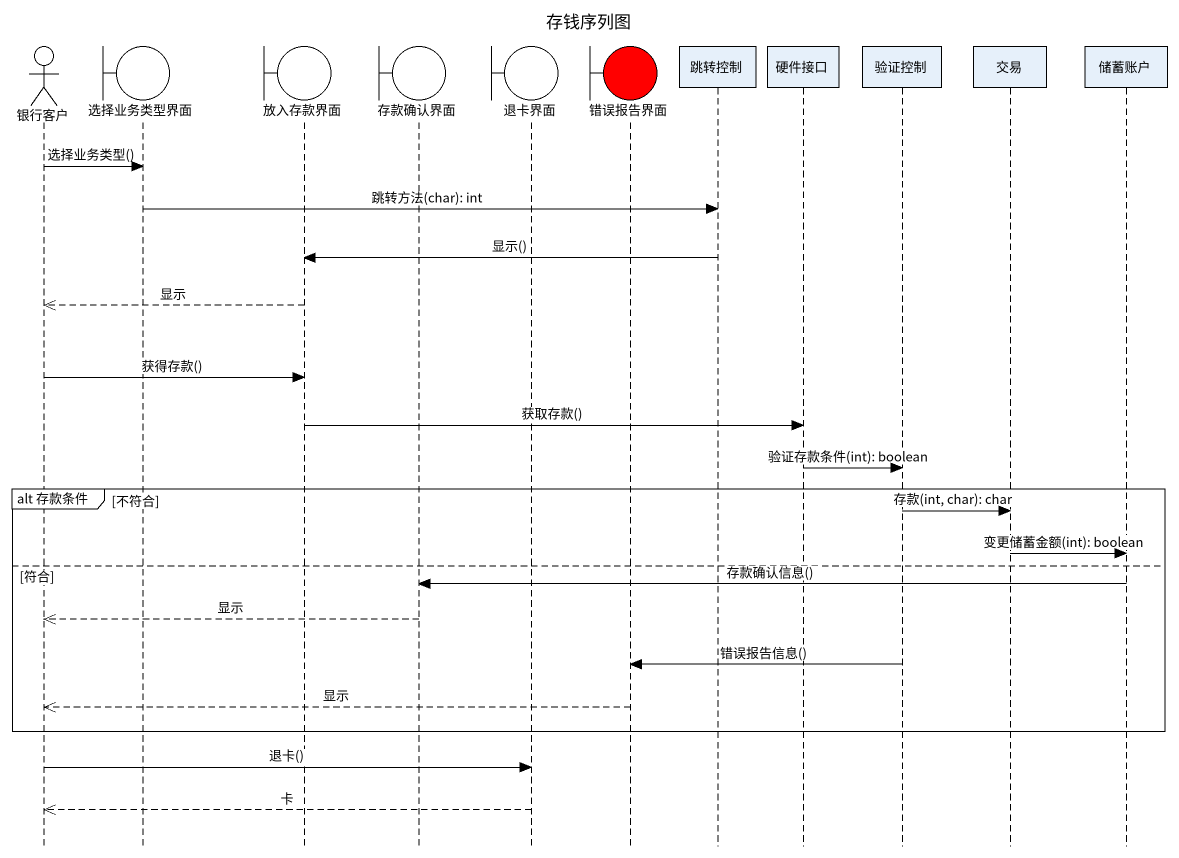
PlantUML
@startuml
title 存钱序列图
hide footbox
actor 银行客户
boundary 选择业务类型界面
boundary 放入存款界面
boundary 存款确认界面
boundary 退卡界面
boundary 错误报告界面 #FF0000
participant 跳转控制
participant 硬件接口
participant 验证控制
participant 交易
participant 储蓄账户

银行客户 -> 选择业务类型界面 : 选择业务类型()
选择业务类型界面 -> 跳转控制 : 跳转方法(char): int
跳转控制 -> 放入存款界面 : 显示()
放入存款界面 -->> 银行客户 : 显示
银行客户 -> 放入存款界面 : 获得存款()
放入存款界面 -> 硬件接口 : 获取存款()
硬件接口 -> 验证控制 : 验证存款条件(int): boolean
group alt 存款条件 [不符合]
  验证控制 -> 交易 : 存款(int, char): char
  交易 -> 储蓄账户 : 变更储蓄金额(int): boolean
else 符合
  储蓄账户 -> 存款确认界面 : 存款确认信息()
  存款确认界面 -->> 银行客户 : 显示
  验证控制 -> 错误报告界面 : 错误报告信息()
  错误报告界面 -->> 银行客户 : 显示
end
银行客户 -> 退卡界面 : 退卡()
退卡界面 -->> 银行客户 : 卡
@enduml
